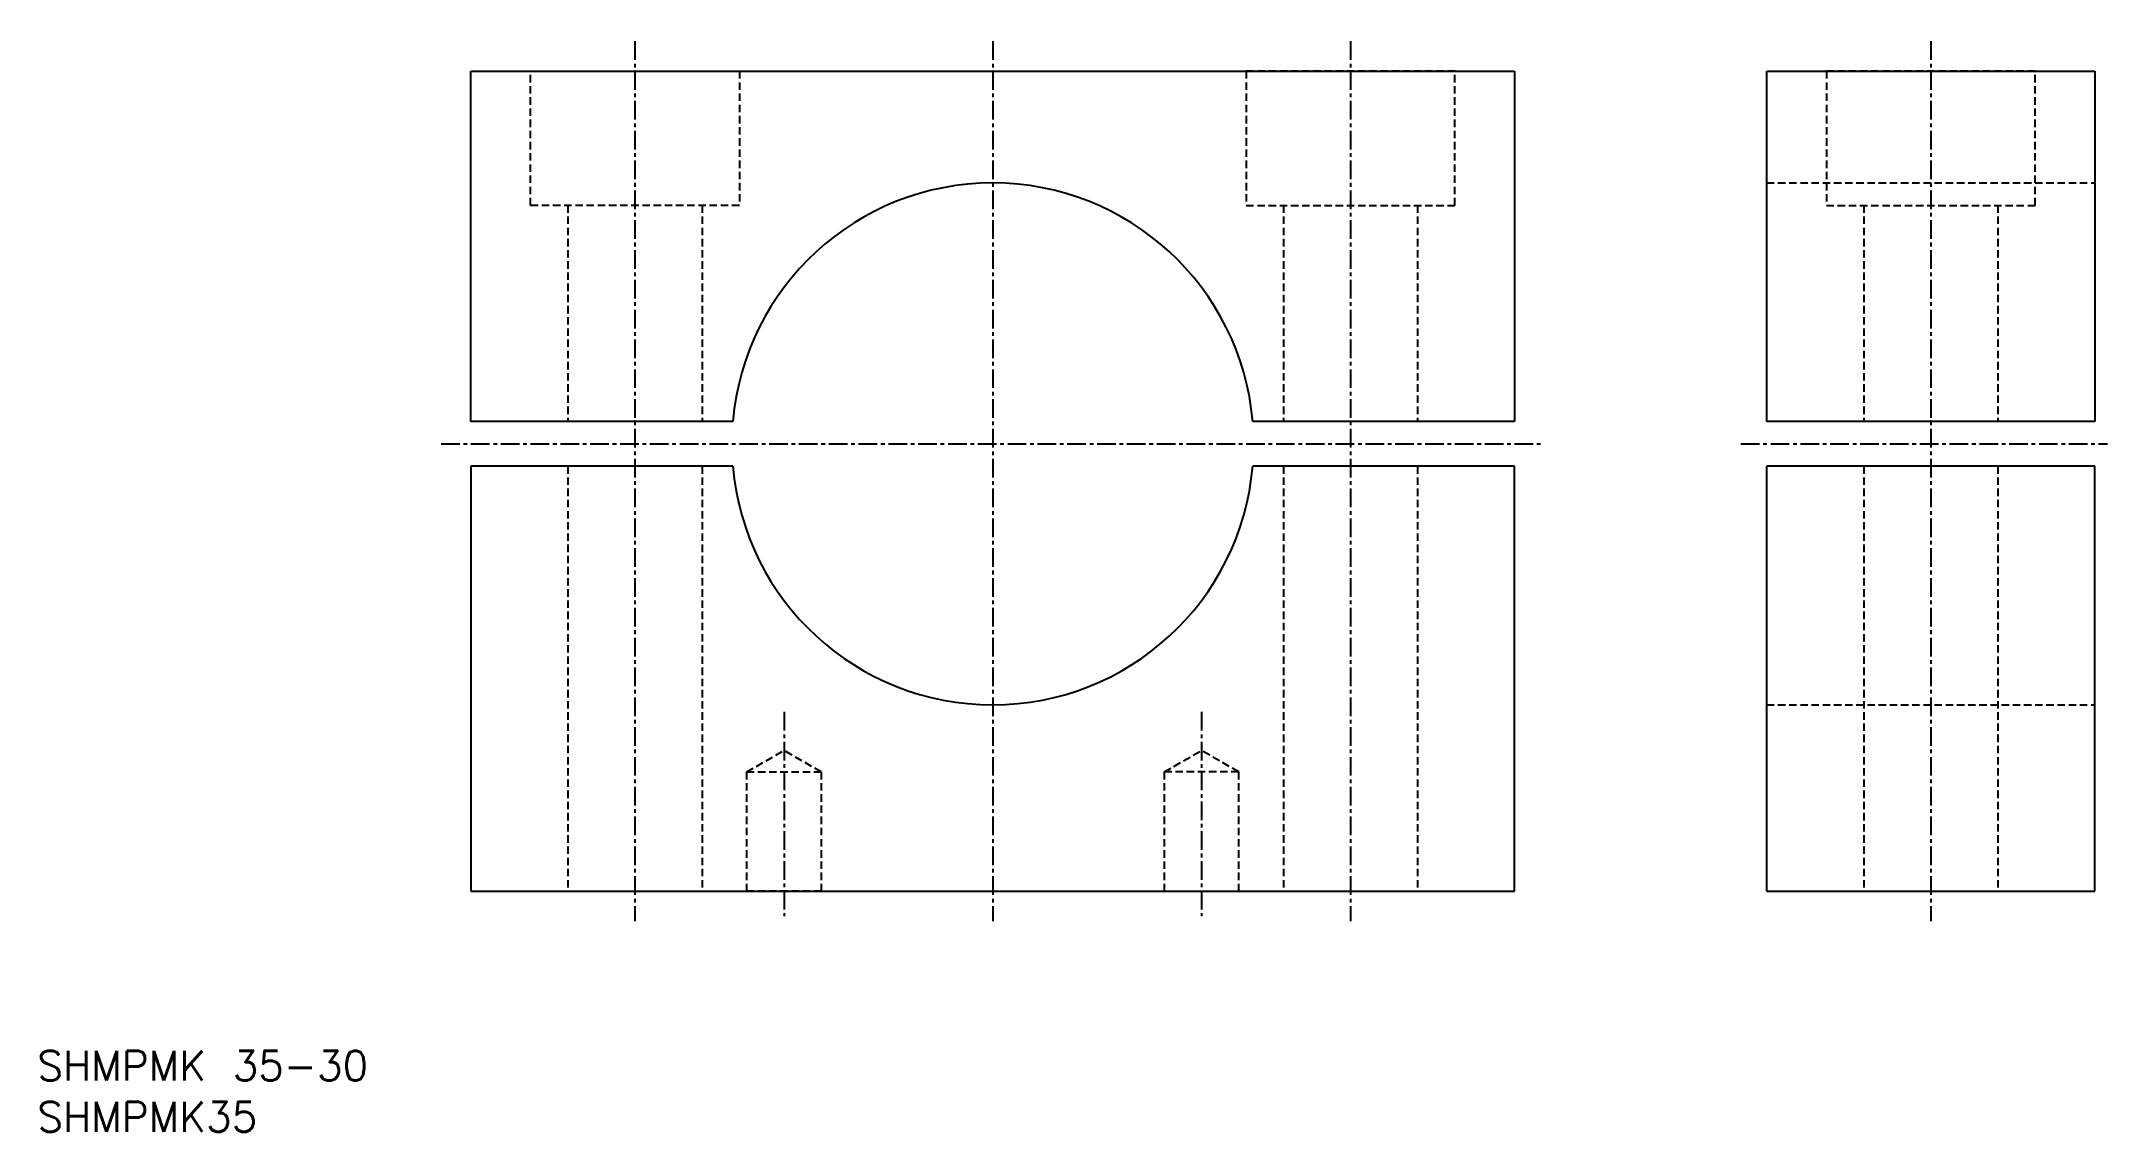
# Model space of a CAD drawing. Extents: x 85 to 223, y 64 to 137.
import ezdxf

# ---------------------------------------------------------------- set-up
doc = ezdxf.new("R2010")
doc.units = 0
doc.linetypes.add('CENTER', pattern=[2, 1.25, -0.25, 0.25, -0.25])
doc.linetypes.add('DASHED', pattern=[0.75, 0.5, -0.25])
doc.layers.get('0').update_dxf_attribs({"linetype": 'CONTINUOUS'})
doc.layers.add('CENTER', color=1, linetype='CENTER')
doc.styles.get("Standard").update_dxf_attribs({"font": 'txt.shx', "bigfont": 'extfont.shx'})

msp = doc.modelspace()

# ---------------------------------------------------------------- linework, layer by layer
at = {"color": 7, "linetype": 'CONTINUOUS'}
for p, q in [((113.5, 111.5), (113.5, 135)), ((113.5, 135), (183.5, 135)), ((183.5, 135), (183.5, 111.5)), ((200.42, 135), (222.42, 135)), ((200.42, 111.5), (200.42, 135)), ((222.42, 135), (222.42, 111.5)), ((131.06, 111.5), (113.5, 111.5)), ((183.5, 111.5), (165.94, 111.5)), ((222.42, 111.5), (200.42, 111.5)), ((131.06, 108.5), (113.5, 108.5)), ((113.5, 108.5), (113.5, 80)), ((183.5, 108.5), (165.94, 108.5)), ((183.5, 80), (183.5, 108.5)), ((222.42, 108.5), (200.42, 108.5)), ((200.42, 80), (200.42, 108.5)), ((222.42, 80), (222.42, 108.5)), ((113.5, 80), (183.5, 80)), ((200.42, 80), (222.42, 80))]:
    msp.add_line(p, q, dxfattribs=at)
at = {"color": 3, "linetype": 'DASHED'}
for p, q in [((117.5, 126), (117.5, 135)), ((117.5, 135), (131.5, 135)), ((131.5, 135), (131.5, 126)), ((179.5, 135), (165.5, 135)), ((165.5, 135), (165.5, 126)), ((179.5, 126), (179.5, 135)), ((204.42, 135), (204.42, 126)), ((218.42, 135), (204.42, 135)), ((218.42, 126), (218.42, 135)), ((200.42, 127.5), (222.42, 127.5)), ((131.5, 126), (117.5, 126)), ((120, 126), (120, 111.5)), ((129, 126), (129, 111.5)), ((165.5, 126), (179.5, 126)), ((168, 126), (168, 111.5)), ((177, 126), (177, 111.5)), ((204.42, 126), (218.42, 126)), ((206.92, 126), (206.92, 111.5)), ((215.92, 126), (215.92, 111.5)), ((120, 108.5), (120, 80)), ((129, 108.5), (129, 80)), ((168, 108.5), (168, 80)), ((177, 108.5), (177, 80)), ((206.92, 108.5), (206.92, 80)), ((215.92, 108.5), (215.92, 80)), ((200.42, 92.5), (222.42, 92.5)), ((132, 88), (134.5, 89.44)), ((137, 88), (134.5, 89.44)), ((160, 88), (162.5, 89.44)), ((165, 88), (162.5, 89.44)), ((132, 80), (132, 88)), ((132, 88), (137, 88)), ((137, 88), (137, 80)), ((165, 88), (160, 88)), ((160, 88), (160, 80)), ((165, 80), (165, 88)), ((137, 80), (132, 80)), ((160, 80), (165, 80))]:
    msp.add_line(p, q, dxfattribs=at)
at = {"color": 7, "linetype": 'CONTINUOUS'}
for start, end in [(4.9171, 175.0829), (184.9171, 355.0829)]:
    msp.add_arc((148.5, 110), 17.5, start, end, dxfattribs=at)
at = {"layer": 'CENTER', "color": 1, "linetype": 'CENTER'}
for p, q in [((124.5, 137), (124.5, 78)), ((148.5, 137), (148.5, 78)), ((172.5, 137), (172.5, 78)), ((211.42, 137), (211.42, 78)), ((111.5, 110), (185.5, 110)), ((198.68, 110), (223.28, 110)), ((134.5, 92.02), (134.5, 78.33)), ((162.5, 92.02), (162.5, 78.33))]:
    msp.add_line(p, q, dxfattribs=at)

# ---------------------------------------------------------------- texts
at = {"color": 7, "linetype": 'CONTINUOUS'}
for s, p in [('SHMPMK 35-30', (84.42, 67.3)), ('SHMPMK35', (84.42, 63.87))]:
    msp.add_text(s, height=2, dxfattribs=at).set_placement(p)

doc.saveas('drawing.dxf')
